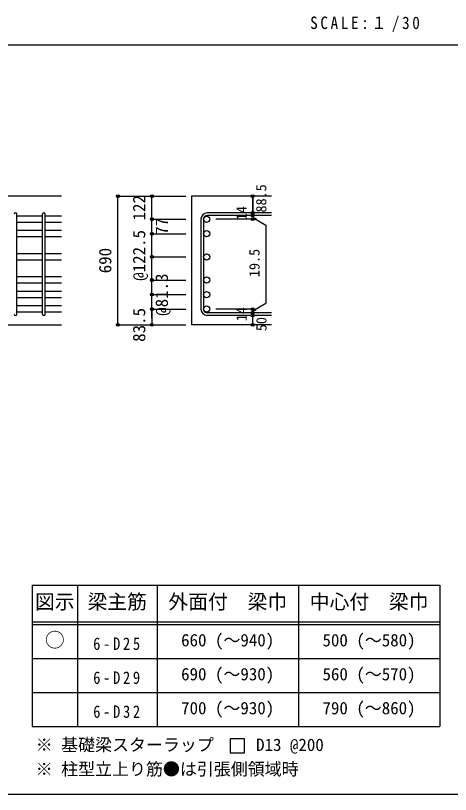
# Model space of a CAD drawing. Units: millimetres at full size, sheet at 1:30, with parts at other scales. Extents: x -5973 to 5954, y -4195 to 4201.
# Drawn here: x -3489 to -1182, y -4195 to -67 of the extents above; entities that cross this region are included whole.
import ezdxf
from ezdxf.enums import TextEntityAlignment as Align

# ---------------------------------------------------------------- set-up
doc = ezdxf.new("R2010")
doc.units = ezdxf.units.MM
doc.header["$LTSCALE"] = 30
doc.header["$PDMODE"] = 32
doc.header["$PDSIZE"] = 15
for name, color, linetype in [('0-1_躯体線', 2, 'Continuous'), ('0-5_基礎梁筋', 7, 'Continuous'), ('0-6_スタラップ筋', 7, 'Continuous'), ('0-D_寸法', 4, 'Continuous'), ('6-7_文字', 7, 'Continuous'), ('6-E_枠', 7, 'Continuous'), ('F-0_枠', 6, 'Continuous')]:
    doc.layers.add(name, color=color, linetype=linetype)
doc.styles.add('ＭＳ ゴシック', font='')
doc.styles.get('ＭＳ ゴシック').set_extended_font_data('MS Gothic')

msp = doc.modelspace()

# ---------------------------------------------------------------- linework, layer by layer
at = {"layer": '0-1_躯体線'}
for p, q in [((-3245.8, -1024.89), (-4945.8, -1024.89)), ((-2130.8, -1024.89), (-2555.8, -1024.89)), ((-2555.8, -1024.89), (-2555.8, -1706.39)), ((-3645.8, -1706.39), (-3245.8, -1706.39)), ((-2130.8, -1706.39), (-2555.8, -1706.39))]:
    msp.add_line(p, q, dxfattribs=at)
at = {"layer": '0-5_基礎梁筋'}
for p, q in [((-3345.8, -1130.09), (-3481.8, -1130.09)), ((-3245.8, -1130.09), (-3331.8, -1130.09)), ((-3345.8, -1163.09), (-3481.8, -1163.09)), ((-3245.8, -1163.09), (-3331.8, -1163.09)), ((-3345.8, -1207.09), (-3481.8, -1207.09)), ((-3245.8, -1207.09), (-3331.8, -1207.09)), ((-3345.8, -1240.09), (-3481.8, -1240.09)), ((-3245.8, -1240.09), (-3331.8, -1240.09)), ((-3345.8, -1329.74), (-3481.8, -1329.74)), ((-3245.8, -1329.74), (-3331.8, -1329.74)), ((-3345.8, -1362.74), (-3481.8, -1362.74)), ((-3245.8, -1362.74), (-3331.8, -1362.74)), ((-3345.8, -1452.39), (-3481.8, -1452.39)), ((-3345.8, -1485.39), (-3481.8, -1485.39)), ((-3245.8, -1452.39), (-3331.8, -1452.39)), ((-3245.8, -1485.39), (-3331.8, -1485.39)), ((-3345.8, -1529.39), (-3481.8, -1529.39)), ((-3345.8, -1562.39), (-3481.8, -1562.39)), ((-3245.8, -1529.39), (-3331.8, -1529.39)), ((-3245.8, -1562.39), (-3331.8, -1562.39)), ((-3345.8, -1606.39), (-3481.8, -1606.39)), ((-3245.8, -1606.39), (-3331.8, -1606.39)), ((-3345.8, -1639.39), (-3481.8, -1639.39)), ((-3245.8, -1639.39), (-3331.8, -1639.39))]:
    msp.add_line(p, q, dxfattribs=at)
at = {"layer": '0-5_基礎梁筋', "color": 3}
for centre in [(-2475.3, -1146.59), (-2475.3, -1223.59), (-2475.3, -1346.24), (-2475.3, -1468.89), (-2475.3, -1545.89), (-2475.3, -1622.89)]:
    msp.add_circle(centre, 16.5, dxfattribs=at)
at = {"layer": '0-6_スタラップ筋'}
for p, q in [((-2130.8, -1113.09), (-2472.3, -1113.09)), ((-3481.8, -1649.39), (-3481.8, -1120.09)), ((-3345.8, -1649.39), (-3345.8, -1120.09)), ((-3331.8, -1649.39), (-3331.8, -1120.09)), ((-2505.8, -1146.59), (-2505.8, -1622.89)), ((-2491.8, -1146.59), (-2491.8, -1622.89)), ((-2130.8, -1127.09), (-2472.3, -1127.09)), ((-2130.8, -1642.39), (-2472.3, -1642.39)), ((-2130.8, -1656.39), (-2472.3, -1656.39))]:
    msp.add_line(p, q, dxfattribs=at)
for centre, radius, start, end in [((-3488.8, -1120.09), 7, 0, 180), ((-3338.8, -1120.09), 7, 0, 180), ((-2472.3, -1146.59), 33.5, 90, 180), ((-2472.3, -1146.59), 19.5, 90, 180), ((-3488.8, -1649.39), 7, 180, 0), ((-3338.8, -1649.39), 7, 180, 0), ((-2472.3, -1622.89), 33.5, 180, 270), ((-2472.3, -1622.89), 19.5, 180, 270)]:
    msp.add_arc(centre, radius, start, end, dxfattribs=at)
at = {"layer": '0-D_寸法'}
for p, q in [((-2945.8, -1024.89), (-2765.8, -1024.89)), ((-2945.8, -1024.89), (-2765.8, -1024.89)), ((-2945.8, -1706.39), (-2945.8, -1024.89)), ((-2945.8, -1706.39), (-2945.8, -1024.89)), ((-2765.8, -1024.89), (-2585.8, -1024.89)), ((-2765.8, -1024.89), (-2585.8, -1024.89)), ((-2230.8, -1127.09), (-2230.8, -1113.09)), ((-2765.8, -1146.59), (-2585.8, -1146.59)), ((-2765.8, -1146.59), (-2585.8, -1146.59)), ((-2230.8, -1146.59), (-2426.89, -1146.59)), ((-2230.8, -1127.09), (-2230.8, -1146.59)), ((-2230.8, -1136.84), (-2211.48, -1142.02)), ((-2230.8, -1136.84), (-2160.74, -1177.29)), ((-2160.74, -1177.29), (-2160.74, -1592.2)), ((-2765.8, -1223.59), (-2585.8, -1223.59)), ((-2765.8, -1223.59), (-2585.8, -1223.59)), ((-2765.8, -1622.89), (-2765.8, -1223.59)), ((-2765.8, -1346.24), (-2585.8, -1346.24)), ((-2765.8, -1468.89), (-2585.8, -1468.89)), ((-2765.8, -1545.89), (-2585.8, -1545.89)), ((-2230.8, -1632.64), (-2160.74, -1592.2)), ((-2765.8, -1622.89), (-2585.8, -1622.89)), ((-2230.8, -1622.89), (-2426.89, -1622.89)), ((-2230.8, -1642.39), (-2230.8, -1622.89)), ((-2230.8, -1632.64), (-2211.48, -1627.47)), ((-2230.8, -1656.39), (-2230.8, -1642.39)), ((-2230.8, -1706.39), (-2230.8, -1656.39)), ((-2945.8, -1706.39), (-2765.8, -1706.39)), ((-2765.8, -1706.39), (-2585.8, -1706.39))]:
    msp.add_line(p, q, dxfattribs=at)
for points in [[(-2765.8, -1223.59), (-2765.8, -1146.59), (-2765.8, -1024.89)], [(-2230.8, -1024.89), (-2230.8, -1113.09), (-2230.8, -1024.89)], [(-2765.8, -1670.36), (-2765.8, -1622.89), (-2765.8, -1706.39)]]:
    msp.add_lwpolyline(points, dxfattribs=at)
for centre, radius in [((-2945.8, -1024.89), 8), ((-2945.8, -1024.89), 7.2), ((-2945.8, -1024.89), 6.4), ((-2945.8, -1024.89), 5.6), ((-2945.8, -1024.89), 4.8), ((-2945.8, -1024.89), 4), ((-2945.8, -1024.89), 3.2), ((-2945.8, -1024.89), 2.4), ((-2945.8, -1024.89), 1.6), ((-2945.8, -1024.89), 0.8), ((-2765.8, -1024.89), 8), ((-2765.8, -1024.89), 7.2), ((-2765.8, -1024.89), 6.4), ((-2765.8, -1024.89), 5.6), ((-2765.8, -1024.89), 4.8), ((-2765.8, -1024.89), 4), ((-2765.8, -1024.89), 3.2), ((-2765.8, -1024.89), 2.4), ((-2765.8, -1024.89), 1.6), ((-2765.8, -1024.89), 0.8), ((-2230.8, -1024.89), 4), ((-2230.8, -1024.89), 3.6), ((-2230.8, -1024.89), 3.2), ((-2230.8, -1024.89), 2.8), ((-2230.8, -1024.89), 2.4), ((-2230.8, -1024.89), 2), ((-2230.8, -1024.89), 1.6), ((-2230.8, -1024.89), 1.2), ((-2230.8, -1024.89), 0.8), ((-2230.8, -1024.89), 0.4), ((-2230.8, -1113.09), 4), ((-2230.8, -1113.09), 3.6), ((-2230.8, -1113.09), 3.2), ((-2230.8, -1113.09), 2.8), ((-2230.8, -1113.09), 2.4), ((-2230.8, -1113.09), 2), ((-2230.8, -1113.09), 1.6), ((-2230.8, -1113.09), 1.2), ((-2230.8, -1113.09), 0.8), ((-2230.8, -1113.09), 0.4), ((-2765.8, -1146.59), 8), ((-2765.8, -1146.59), 7.2), ((-2765.8, -1146.59), 6.4), ((-2765.8, -1146.59), 5.6), ((-2765.8, -1146.59), 4.8), ((-2765.8, -1146.59), 4), ((-2765.8, -1146.59), 3.2), ((-2765.8, -1146.59), 2.4), ((-2765.8, -1146.59), 1.6), ((-2765.8, -1146.59), 0.8), ((-2230.8, -1127.09), 4), ((-2230.8, -1146.59), 4), ((-2230.8, -1127.09), 3.6), ((-2230.8, -1146.59), 3.6), ((-2230.8, -1127.09), 3.2), ((-2230.8, -1146.59), 3.2), ((-2230.8, -1127.09), 2.8), ((-2230.8, -1146.59), 2.8), ((-2230.8, -1127.09), 2.4), ((-2230.8, -1146.59), 2.4), ((-2230.8, -1127.09), 2), ((-2230.8, -1146.59), 2), ((-2230.8, -1127.09), 1.6), ((-2230.8, -1146.59), 1.6), ((-2230.8, -1127.09), 1.2), ((-2230.8, -1146.59), 1.2), ((-2230.8, -1127.09), 0.8), ((-2230.8, -1146.59), 0.8), ((-2230.8, -1127.09), 0.4), ((-2230.8, -1146.59), 0.4), ((-2765.8, -1223.59), 8), ((-2765.8, -1223.59), 7.2), ((-2765.8, -1223.59), 6.4), ((-2765.8, -1223.59), 5.6), ((-2765.8, -1223.59), 4.8), ((-2765.8, -1223.59), 4), ((-2765.8, -1223.59), 3.2), ((-2765.8, -1223.59), 2.4), ((-2765.8, -1223.59), 1.6), ((-2765.8, -1223.59), 0.8), ((-2765.8, -1346.24), 8), ((-2765.8, -1346.24), 7.2), ((-2765.8, -1346.24), 6.4), ((-2765.8, -1346.24), 5.6), ((-2765.8, -1346.24), 4.8), ((-2765.8, -1346.24), 4), ((-2765.8, -1346.24), 3.2), ((-2765.8, -1346.24), 2.4), ((-2765.8, -1346.24), 1.6), ((-2765.8, -1346.24), 0.8), ((-2765.8, -1468.89), 8), ((-2765.8, -1468.89), 7.2), ((-2765.8, -1468.89), 6.4), ((-2765.8, -1468.89), 5.6), ((-2765.8, -1468.89), 4.8), ((-2765.8, -1468.89), 4), ((-2765.8, -1468.89), 3.2), ((-2765.8, -1468.89), 2.4), ((-2765.8, -1468.89), 1.6), ((-2765.8, -1468.89), 0.8), ((-2765.8, -1545.89), 8), ((-2765.8, -1545.89), 7.2), ((-2765.8, -1545.89), 6.4), ((-2765.8, -1545.89), 5.6), ((-2765.8, -1545.89), 4.8), ((-2765.8, -1545.89), 4), ((-2765.8, -1545.89), 3.2), ((-2765.8, -1545.89), 2.4), ((-2765.8, -1545.89), 1.6), ((-2765.8, -1545.89), 0.8), ((-2765.8, -1622.89), 8), ((-2765.8, -1622.89), 7.2), ((-2765.8, -1622.89), 6.4), ((-2765.8, -1622.89), 5.6), ((-2765.8, -1622.89), 4.8), ((-2765.8, -1622.89), 4), ((-2765.8, -1622.89), 3.2), ((-2765.8, -1622.89), 2.4), ((-2765.8, -1622.89), 1.6), ((-2765.8, -1622.89), 0.8), ((-2230.8, -1622.89), 4), ((-2230.8, -1642.39), 4), ((-2230.8, -1622.89), 3.6), ((-2230.8, -1642.39), 3.6), ((-2230.8, -1622.89), 3.2), ((-2230.8, -1642.39), 3.2), ((-2230.8, -1622.89), 2.8), ((-2230.8, -1642.39), 2.8), ((-2230.8, -1622.89), 2.4), ((-2230.8, -1642.39), 2.4), ((-2230.8, -1622.89), 2), ((-2230.8, -1642.39), 2), ((-2230.8, -1622.89), 1.6), ((-2230.8, -1642.39), 1.6), ((-2230.8, -1622.89), 1.2), ((-2230.8, -1642.39), 1.2), ((-2230.8, -1622.89), 0.8), ((-2230.8, -1642.39), 0.8), ((-2230.8, -1622.89), 0.4), ((-2230.8, -1642.39), 0.4), ((-2230.8, -1656.39), 4), ((-2230.8, -1656.39), 3.6), ((-2230.8, -1656.39), 3.2), ((-2230.8, -1656.39), 2.8), ((-2230.8, -1656.39), 2.4), ((-2230.8, -1656.39), 2), ((-2230.8, -1656.39), 1.6), ((-2230.8, -1656.39), 1.2), ((-2230.8, -1656.39), 0.8), ((-2230.8, -1656.39), 0.4), ((-2945.8, -1706.39), 7.2), ((-2945.8, -1706.39), 6.4), ((-2945.8, -1706.39), 5.6), ((-2945.8, -1706.39), 4.8), ((-2945.8, -1706.39), 4), ((-2945.8, -1706.39), 3.2), ((-2945.8, -1706.39), 2.4), ((-2945.8, -1706.39), 1.6), ((-2945.8, -1706.39), 0.8), ((-2765.8, -1706.39), 7.2), ((-2765.8, -1706.39), 6.4), ((-2765.8, -1706.39), 5.6), ((-2765.8, -1706.39), 4.8), ((-2765.8, -1706.39), 4), ((-2765.8, -1706.39), 3.2), ((-2765.8, -1706.39), 2.4), ((-2765.8, -1706.39), 1.6), ((-2765.8, -1706.39), 0.8), ((-2230.8, -1706.39), 4), ((-2230.8, -1706.39), 3.6), ((-2230.8, -1706.39), 3.2), ((-2230.8, -1706.39), 2.8), ((-2230.8, -1706.39), 2.4), ((-2230.8, -1706.39), 2), ((-2230.8, -1706.39), 1.6), ((-2230.8, -1706.39), 1.2), ((-2230.8, -1706.39), 0.8), ((-2230.8, -1706.39), 0.4)]:
    msp.add_circle(centre, radius, dxfattribs=at)
at = {"layer": '0-D_寸法', "color": 7}
for p in [(-2945.8, -1024.89), (-2945.8, -1024.89), (-2765.8, -1024.89), (-2230.8, -1024.89), (-2230.8, -1113.09), (-2765.8, -1146.59), (-2230.8, -1127.09), (-2230.8, -1146.59), (-2765.8, -1223.59), (-2765.8, -1346.24), (-2765.8, -1468.89), (-2765.8, -1545.89), (-2765.8, -1622.89), (-2230.8, -1622.89), (-2230.8, -1622.89), (-2230.8, -1642.39), (-2230.8, -1656.39), (-2945.8, -1706.39), (-2765.8, -1706.39), (-2230.8, -1706.39)]:
    msp.add_point(p, dxfattribs=at)
at = {"layer": '6-7_文字'}
msp.add_lwpolyline([(-2349.99, -3975.41), (-2274.99, -3975.41), (-2274.99, -3900.41), (-2349.99, -3900.41)], close=True, dxfattribs=at)
at = {"layer": '6-E_枠', "color": 3}
for p, q in [((-3400.52, -3085.43), (-3400.52, -3835.43)), ((-3400.52, -3085.43), (-1238, -3085.43)), ((-1238, -3085.43), (-1238, -3835.43)), ((-3400.52, -3835.43), (-1238, -3835.43))]:
    msp.add_line(p, q, dxfattribs=at)
at = {"layer": '6-E_枠'}
for p, q in [((-3160.52, -3085.43), (-3160.52, -3835.43)), ((-2738, -3085.43), (-2738, -3835.43)), ((-1988, -3085.43), (-1988, -3835.43)), ((-3400.52, -3280.43), (-1238, -3280.43)), ((-3400.52, -3295.43), (-1238, -3295.43)), ((-3400.52, -3475.43), (-1238, -3475.43)), ((-3400.52, -3655.43), (-1238, -3655.43))]:
    msp.add_line(p, q, dxfattribs=at)
at = {"layer": 'F-0_枠', "color": 2}
msp.add_line((-5972.88, -222.05), (3723.6, -222.05), dxfattribs=at)
at = {"layer": 'F-0_枠'}
msp.add_line((5954.1, -4195.24), (-5972.88, -4195.24), dxfattribs=at)

# ---------------------------------------------------------------- texts
at = {"layer": '0-D_寸法', "style": 'ＭＳ ゴシック'}
for s, height, p in [('88.5', 54.99, (-2141.72, -1111.01)), ('122', 65.98, (-2780.8, -1153.24)), ('14', 54.99, (-2246.03, -1151.76)), ('77', 65.98, (-2660.62, -1229)), ('@122.5', 65.98, (-2780.8, -1472.89)), ('690', 65.98, (-2960.8, -1433.14)), ('19.5', 54.99, (-2177.88, -1453.3)), ('@81.3', 65.98, (-2660.8, -1658.39)), ('83.5', 65.98, (-2780.8, -1796.39)), ('14', 54.99, (-2246.06, -1687.07)), ('50', 54.99, (-2140.8, -1739.89))]:
    msp.add_text(s, height=height, rotation=90, dxfattribs=at).set_placement(p, align=Align.BOTTOM_LEFT)
at = {"layer": '6-7_文字', "color": 2, "style": 'ＭＳ ゴシック'}
for s, p in [('図示', (-3385.52, -3235.43)), ('梁主筋', (-3106.76, -3235.43)), ('外面付\u3000梁巾', (-2678, -3235.43)), ('中心付\u3000梁巾', (-1928, -3235.43)), ('○', (-3333.02, -3437.93))]:
    msp.add_text(s, height=76.98, dxfattribs=at).set_placement(p, align=Align.BOTTOM_LEFT)
at = {"layer": '6-7_文字', "style": 'ＭＳ ゴシック'}
for s, p in [('660 (～940)', (-2610.5, -3430.43)), ('500 (～580)', (-1860.5, -3430.43)), ('690 (～930)', (-2610.5, -3610.43)), ('560 (～570)', (-1860.5, -3610.43)), ('700 (～930)', (-2610.5, -3790.43)), ('790 (～860)', (-1860.5, -3790.43)), ('※ 基礎梁スターラップ     D13 @200', (-3381.96, -3985.01)), ('※ 柱型立上り筋●は引張側領域時', (-3381.96, -4113.51))]:
    msp.add_text(s, height=65.98, dxfattribs=at).set_placement(p, align=Align.BOTTOM_LEFT)
at = {"layer": '6-7_文字', "color": 2, "insert": (-1925.98, -154.55), "char_height": 65.98, "attachment_point": 7, "style": 'ＭＳ ゴシック'}
msp.add_mtext('\\T1.34;\\W0.9;SCALE:１/30', dxfattribs=at)
at = {"layer": '6-7_文字', "char_height": 65.98, "attachment_point": 7, "style": 'ＭＳ ゴシック'}
for s, insert in [('\\T1.38;\\W0.85;6-D25', (-3076.76, -3430.43)), ('\\T1.38;\\W0.85;6-D29', (-3076.76, -3610.43)), ('\\T1.38;\\W0.85;6-D32', (-3076.76, -3790.43))]:
    msp.add_mtext(s, dxfattribs=dict(at, insert=insert))

doc.saveas('drawing.dxf')
